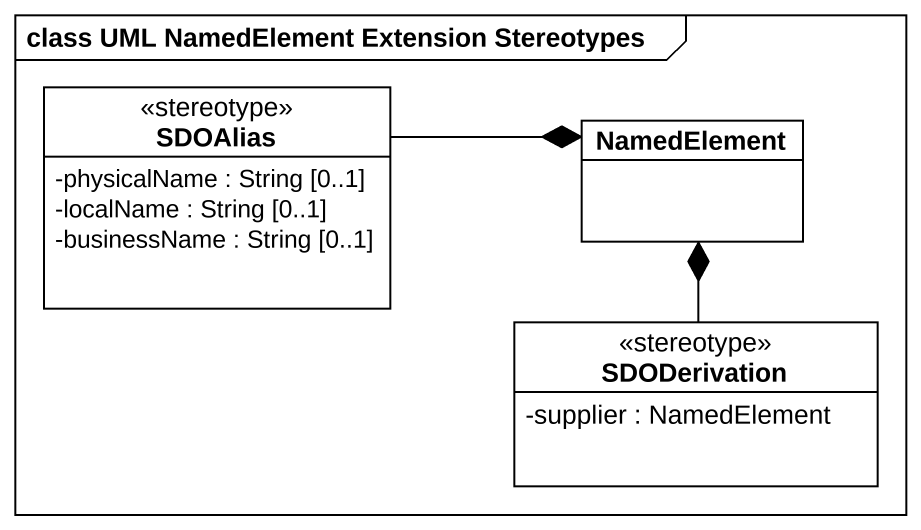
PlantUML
@startuml
mainframe class UML NamedElement Extension Stereotypes
hide circle
hide empty members
skinparam classAttributeIconSize 0
class SDOAlias <<stereotype>> {
  -physicalName : String [0..1]
  -localName : String [0..1]
  -businessName : String [0..1]
}
class NamedElement
class SDODerivation <<stereotype>> {
  -supplier : NamedElement
}
SDOAlias -right-* NamedElement
SDODerivation -up-* NamedElement
@enduml
